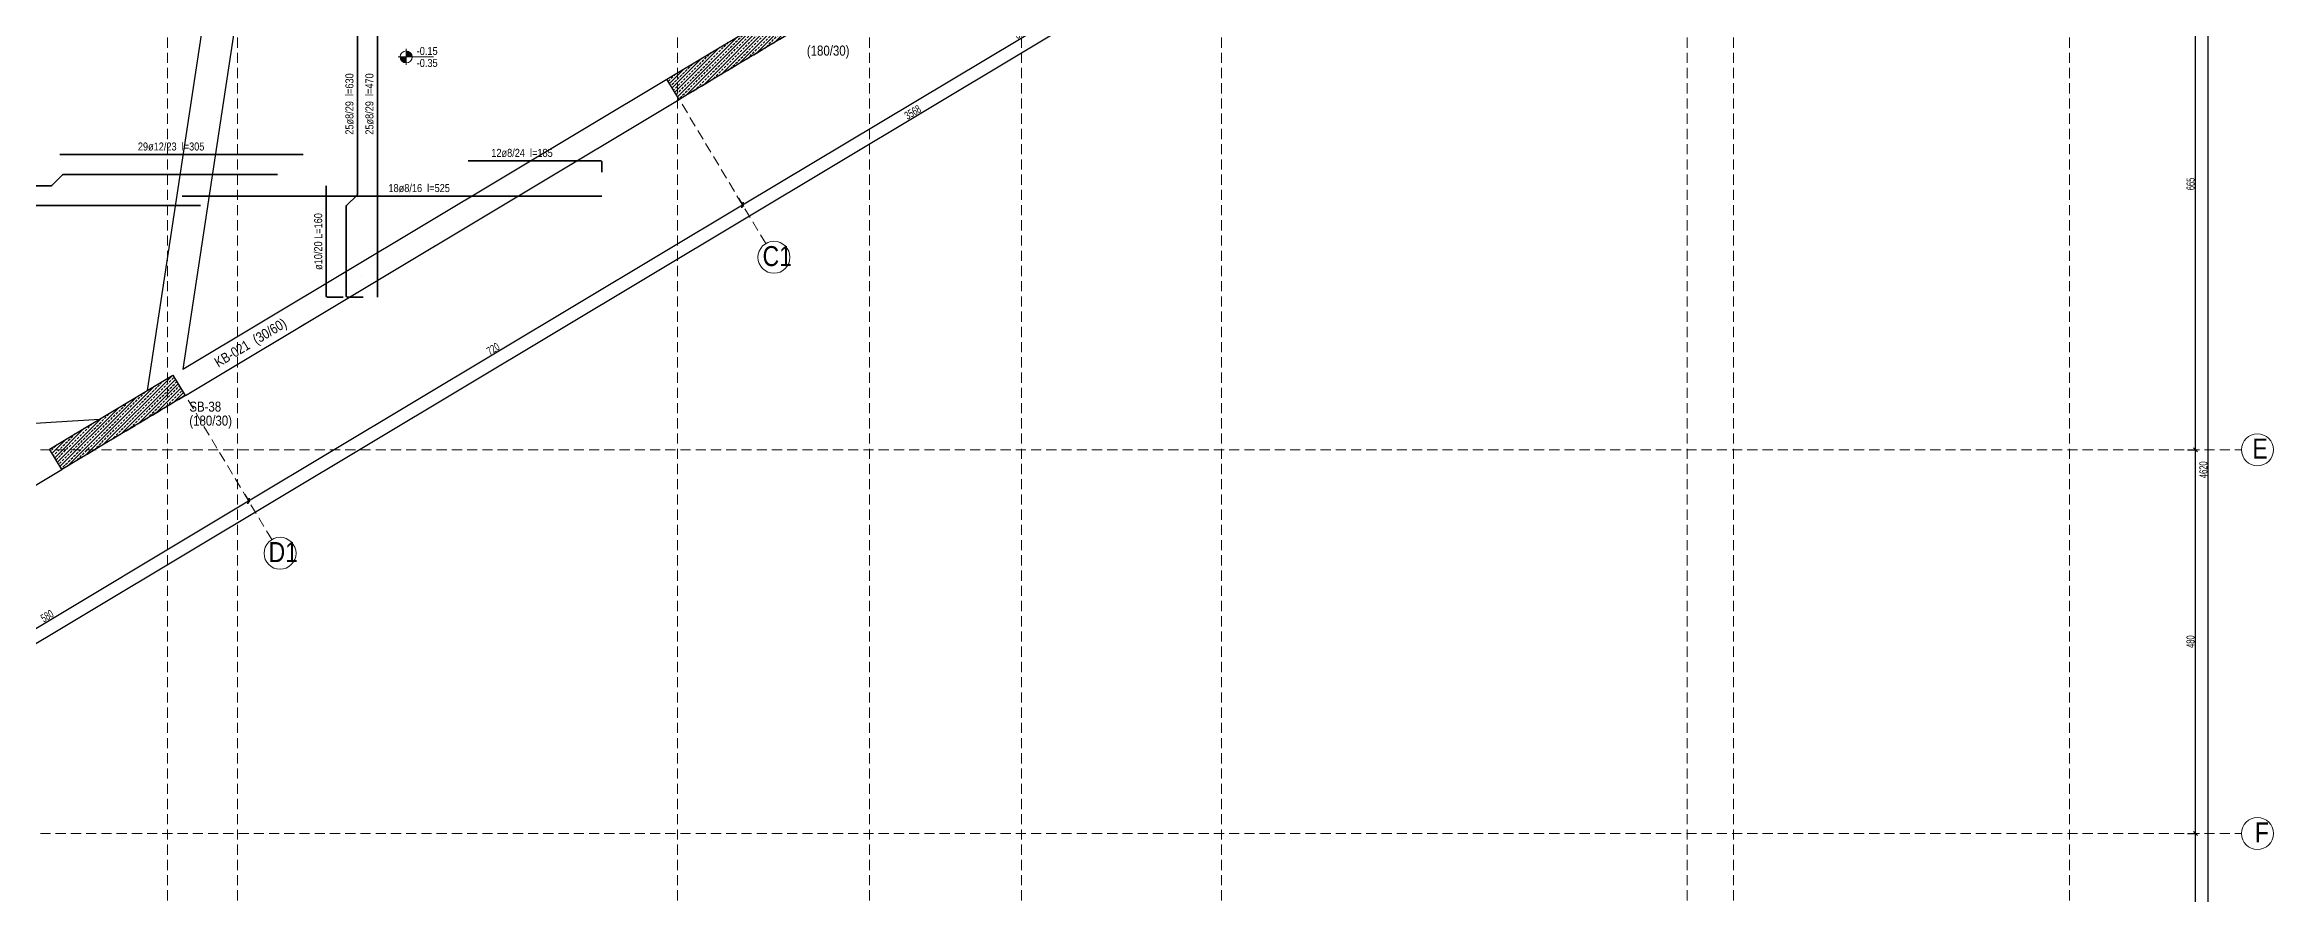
# Model space of a CAD drawing. Header units: millimetres. Extents: x 2018 to 8411, y 702 to 6024.
# Drawn here: x 5623 to 8409, y 2732 to 3794 of the extents above; entities that cross this region are included whole.
import ezdxf
from ezdxf.enums import TextEntityAlignment as Align

# ---------------------------------------------------------------- set-up
doc = ezdxf.new("R2010")
doc.units = ezdxf.units.MM
doc.linetypes.add('DASHED', pattern=[19.05, 12.7, -6.35])
for name, color, linetype, lineweight in [('AKS BALONU (BEYKENT)', 7, 'Continuous', 20), ('AKS CIZGISI (BEYKENT)', 252, 'DASHED', 20), ('AKS NO (BEYKENT)', 3, 'Continuous', 20), ('AKS OLCU (BEYKENT)', 200, 'Continuous', 20), ('DONATI (BEYKENT)', 4, 'Continuous', 35), ('DONATI YAZISI (BEYKENT)', 3, 'Continuous', 20), ('KIRIS (BEYKENT)', 2, 'Continuous', 30), ('KIRIS ISMI (BEYKENT)', 40, 'Continuous', 20), ('KOLON (BEYKENT)', 3, 'Continuous', 30), ('KOLON ISMI (BEYKENT)', 91, 'Continuous', 20), ('KOT CIZGI (BEYKENT)', 120, 'Continuous', 20), ('KOT YAZI (BEYKENT)', 7, 'Continuous', 20), ('LGP_SLAB', 6, 'Continuous', 30), ('TARAMA (BEYKENT)', 252, 'Continuous', 25)]:
    doc.layers.add(name, color=color, linetype=linetype, lineweight=lineweight)
doc.styles.add('DONATI YAZISI (BEYKENT)', font='')
doc.styles.add('DSMOLC-50', font='bahnschrift light condensed', dxfattribs={"width": 0.75, "height": 10})
doc.styles.add('KLNOLC-50', font='bahnschrift light condensed', dxfattribs={"width": 0.75, "height": 10})
doc.styles.add('KOT (BEYKENT)', font='')
doc.styles.add('stastyle', font='RomanSTA.ttf')
doc.styles.add('YAZI (BEYKENT)', font='')
doc.styles.get('DONATI YAZISI (BEYKENT)').set_extended_font_data('Bahnschrift Light Condensed')
doc.styles.get('KOT (BEYKENT)').set_extended_font_data('Bahnschrift Light Condensed')
doc.styles.get('YAZI (BEYKENT)').set_extended_font_data('Bahnschrift Light Condensed')
doc.dimstyles.new('DSMOLC-50', dxfattribs={"dimtxt": 10, "dimasz": 5, "dimexe": 2, "dimexo": 2, "dimgap": 1, "dimtad": 1, "dimdec": 1, "dimrnd": 0.5, "dimzin": 12, "dimdsep": 46, "dimtxsty": 'DSMOLC-50', "dimblk": 'OBLIQUE', "dimblk1": 'OBLIQUE', "dimblk2": 'OBLIQUE', "dimcen": 0, "dimclrt": 7, "dimadec": 0, "dimazin": 0, "dimtfac": 1, "dimtdec": 4, "dimtix": 1, "dimtmove": 2, "dimatfit": 3, "dimfxl": 1, "dimtzin": 0, "dimarcsym": 0})
doc.dimstyles.new('KLNOLC-50', dxfattribs={"dimtxt": 10, "dimasz": 5, "dimexe": 2, "dimexo": 2, "dimgap": 1, "dimtad": 1, "dimdec": 1, "dimrnd": 0.5, "dimzin": 12, "dimdsep": 46, "dimtxsty": 'KLNOLC-50', "dimblk": 'OBLIQUE', "dimblk1": 'OBLIQUE', "dimblk2": 'OBLIQUE', "dimcen": 0, "dimclrt": 7, "dimadec": 0, "dimazin": 0, "dimtfac": 1, "dimtdec": 4, "dimtix": 1, "dimtmove": 2, "dimatfit": 3, "dimfxl": 1, "dimtzin": 0, "dimarcsym": 0})
pattern_1 = [(45, (1036.827, 1029.5085), (-4.4194174, 4.4194174), []), (45, (1041.2465, 1029.5085), (-4.4194174, 4.4194174), [3.125, -1.5625])]

# ---------------------------------------------------------------- blocks, each defined once
blk = doc.blocks.new('_Oblique')
at = {"color": 0, "linetype": 'ByBlock', "lineweight": -2}
blk.add_line((-0.5, -0.5), (0.5, 0.5), dxfattribs=at)
blk = doc.blocks.new('*D105')
at = {"layer": 'AKS OLCU (BEYKENT)', "color": 0, "lineweight": -2, "transparency": 16777216}
for p, q in [((8301.8, 2807.4), (8313.8, 2807.4)), ((8311.8, 2342.4), (8311.8, 2807.4)), ((8301.8, 2342.4), (8313.8, 2342.4))]:
    blk.add_line(p, q, dxfattribs=at)
at = {"layer": 'DEFPOINTS', "color": 0, "transparency": 16777216}
for p in [(8299.8, 2807.4), (8311.8, 2807.4), (8299.8, 2342.4)]:
    blk.add_point(p, dxfattribs=at)
at = {"layer": 'AKS OLCU (BEYKENT)', "color": 0, "lineweight": -2, "transparency": 16777216, "xscale": 5, "yscale": 5, "zscale": 5}
for p, rotation in [((8311.8, 2807.4), 90), ((8311.8, 2342.4), 270)]:
    blk.add_blockref('_Oblique', p, dxfattribs=dict(at, rotation=rotation))
at = {"layer": 'AKS OLCU (BEYKENT)', "color": 7, "transparency": 16777216, "insert": (8305.8, 2574.9), "char_height": 10, "attachment_point": 5, "rotation": 90, "style": 'DSMOLC-50'}
blk.add_mtext('465', dxfattribs=at)
blk = doc.blocks.new('*D106')
at = {"layer": 'AKS OLCU (BEYKENT)', "color": 0, "lineweight": -2, "transparency": 16777216}
for p, q in [((8301.8, 3287.4), (8313.8, 3287.4)), ((8311.8, 2807.4), (8311.8, 3287.4)), ((8301.8, 2807.4), (8313.8, 2807.4))]:
    blk.add_line(p, q, dxfattribs=at)
at = {"layer": 'DEFPOINTS', "color": 0, "transparency": 16777216}
for p in [(8299.8, 3287.4), (8311.8, 3287.4), (8299.8, 2807.4)]:
    blk.add_point(p, dxfattribs=at)
at = {"layer": 'AKS OLCU (BEYKENT)', "color": 0, "lineweight": -2, "transparency": 16777216, "xscale": 5, "yscale": 5, "zscale": 5}
for p, rotation in [((8311.8, 3287.4), 90), ((8311.8, 2807.4), 270)]:
    blk.add_blockref('_Oblique', p, dxfattribs=dict(at, rotation=rotation))
at = {"layer": 'AKS OLCU (BEYKENT)', "color": 7, "transparency": 16777216, "insert": (8305.7, 3047.4), "char_height": 10, "attachment_point": 5, "rotation": 90, "style": 'DSMOLC-50'}
blk.add_mtext('480', dxfattribs=at)
blk = doc.blocks.new('*D107')
at = {"layer": 'AKS OLCU (BEYKENT)', "color": 0, "lineweight": -2, "transparency": 16777216}
for p, q in [((8301.8, 3952.4), (8313.8, 3952.4)), ((8311.8, 3287.4), (8311.8, 3952.4)), ((8301.8, 3287.4), (8313.8, 3287.4))]:
    blk.add_line(p, q, dxfattribs=at)
at = {"layer": 'DEFPOINTS', "color": 0, "transparency": 16777216}
for p in [(8299.8, 3952.4), (8311.8, 3952.4), (8299.8, 3287.4)]:
    blk.add_point(p, dxfattribs=at)
at = {"layer": 'AKS OLCU (BEYKENT)', "color": 0, "lineweight": -2, "transparency": 16777216, "xscale": 5, "yscale": 5, "zscale": 5}
for p, rotation in [((8311.8, 3952.4), 90), ((8311.8, 3287.4), 270)]:
    blk.add_blockref('_Oblique', p, dxfattribs=dict(at, rotation=rotation))
at = {"layer": 'AKS OLCU (BEYKENT)', "color": 7, "transparency": 16777216, "insert": (8305.8, 3619.9), "char_height": 10, "attachment_point": 5, "rotation": 90, "style": 'DSMOLC-50'}
blk.add_mtext('665', dxfattribs=at)
blk = doc.blocks.new('*D111')
at = {"layer": 'AKS OLCU (BEYKENT)', "color": 0, "lineweight": -2, "transparency": 16777216}
for p, q in [((8301.8, 5572.4), (8329.8, 5572.4)), ((8327.8, 952.4), (8327.8, 5572.4)), ((8301.8, 952.4), (8329.8, 952.4))]:
    blk.add_line(p, q, dxfattribs=at)
at = {"layer": 'DEFPOINTS', "color": 0, "transparency": 16777216}
for p in [(8299.8, 5572.4), (8327.8, 5572.4), (8299.8, 952.4)]:
    blk.add_point(p, dxfattribs=at)
at = {"layer": 'AKS OLCU (BEYKENT)', "color": 0, "lineweight": -2, "transparency": 16777216, "xscale": 5, "yscale": 5, "zscale": 5}
for p, rotation in [((8327.8, 5572.4), 90), ((8327.8, 952.4), 270)]:
    blk.add_blockref('_Oblique', p, dxfattribs=dict(at, rotation=rotation))
at = {"layer": 'AKS OLCU (BEYKENT)', "color": 7, "transparency": 16777216, "insert": (8321.7, 3262.4), "char_height": 10, "attachment_point": 5, "rotation": 90, "style": 'DSMOLC-50'}
blk.add_mtext('4620', dxfattribs=at)
blk = doc.blocks.new('*D139')
at = {"layer": 'AKS OLCU (BEYKENT)', "color": 0, "lineweight": -2, "transparency": 16777216}
for p, q in [((5873.1, 3232), (5879.3, 3221.7)), ((5380.8, 2925), (5878.3, 3223.4)), ((5375.6, 2933.6), (5381.8, 2923.3))]:
    blk.add_line(p, q, dxfattribs=at)
at = {"layer": 'DEFPOINTS', "color": 0, "transparency": 16777216}
for p in [(5872.1, 3233.7), (5878.3, 3223.4), (5374.6, 2935.3)]:
    blk.add_point(p, dxfattribs=at)
at = {"layer": 'AKS OLCU (BEYKENT)', "color": 0, "lineweight": -2, "transparency": 16777216, "xscale": 5, "yscale": 5, "zscale": 5}
for p, rotation in [((5878.3, 3223.4), 30.94990232781326), ((5380.8, 2925), 210.9499023278132)]:
    blk.add_blockref('_Oblique', p, dxfattribs=dict(at, rotation=rotation))
at = {"layer": 'AKS OLCU (BEYKENT)', "color": 7, "transparency": 16777216, "insert": (5626.4, 3079.5), "char_height": 10, "attachment_point": 5, "rotation": 30.9499, "style": 'KLNOLC-50'}
blk.add_mtext('580', dxfattribs=at)
blk = doc.blocks.new('*D140')
at = {"layer": 'AKS OLCU (BEYKENT)', "color": 0, "lineweight": -2, "transparency": 16777216}
for p, q in [((6490.6, 3602.2), (6496.8, 3591.9)), ((5878.3, 3223.4), (6495.7, 3593.6)), ((5873.1, 3232), (5879.3, 3221.7))]:
    blk.add_line(p, q, dxfattribs=at)
at = {"layer": 'DEFPOINTS', "color": 0, "transparency": 16777216}
for p in [(6489.6, 3603.9), (6495.7, 3593.6), (5872.1, 3233.7)]:
    blk.add_point(p, dxfattribs=at)
at = {"layer": 'AKS OLCU (BEYKENT)', "color": 0, "lineweight": -2, "transparency": 16777216, "xscale": 5, "yscale": 5, "zscale": 5}
for p, rotation in [((6495.7, 3593.6), 30.94990232781326), ((5878.3, 3223.4), 210.9499023278132)]:
    blk.add_blockref('_Oblique', p, dxfattribs=dict(at, rotation=rotation))
at = {"layer": 'AKS OLCU (BEYKENT)', "color": 7, "transparency": 16777216, "insert": (6183.9, 3413.7), "char_height": 10, "attachment_point": 5, "rotation": 30.9499, "style": 'KLNOLC-50'}
blk.add_mtext('720', dxfattribs=at)
blk = doc.blocks.new('*D141')
at = {"layer": 'AKS OLCU (BEYKENT)', "color": 0, "lineweight": -2, "transparency": 16777216}
for p, q in [((6495.7, 3593.6), (7197.3, 4014.4)), ((7192.2, 4022.9), (7198.3, 4012.6)), ((6490.6, 3602.2), (6496.8, 3591.9))]:
    blk.add_line(p, q, dxfattribs=at)
at = {"layer": 'DEFPOINTS', "color": 0, "transparency": 16777216}
for p in [(7191.1, 4024.6), (7197.3, 4014.4), (6489.6, 3603.9)]:
    blk.add_point(p, dxfattribs=at)
at = {"layer": 'AKS OLCU (BEYKENT)', "color": 0, "lineweight": -2, "transparency": 16777216, "xscale": 5, "yscale": 5, "zscale": 5}
for p, rotation in [((7197.3, 4014.4), 30.94990232781326), ((6495.7, 3593.6), 210.9499023278132)]:
    blk.add_blockref('_Oblique', p, dxfattribs=dict(at, rotation=rotation))
at = {"layer": 'AKS OLCU (BEYKENT)', "color": 7, "transparency": 16777216, "insert": (6843.4, 3809.2), "char_height": 10, "attachment_point": 5, "rotation": 30.9499, "style": 'KLNOLC-50'}
blk.add_mtext('818', dxfattribs=at)
blk = doc.blocks.new('*D144')
at = {"layer": 'AKS OLCU (BEYKENT)', "color": 0, "lineweight": -2, "transparency": 16777216}
for p, q in [((8228.2, 4644.2), (8242.6, 4620.2)), ((5181.6, 2786.9), (8241.6, 4621.9)), ((5168.2, 2809.2), (5182.6, 2785.2))]:
    blk.add_line(p, q, dxfattribs=at)
at = {"layer": 'DEFPOINTS', "color": 0, "transparency": 16777216}
for p in [(8227.2, 4645.9), (8241.6, 4621.9), (5167.2, 2810.9)]:
    blk.add_point(p, dxfattribs=at)
at = {"layer": 'AKS OLCU (BEYKENT)', "color": 0, "lineweight": -2, "transparency": 16777216, "xscale": 5, "yscale": 5, "zscale": 5}
for p, rotation in [((8241.6, 4621.9), 30.94990232781326), ((5181.6, 2786.9), 210.9499023278132)]:
    blk.add_blockref('_Oblique', p, dxfattribs=dict(at, rotation=rotation))
at = {"layer": 'AKS OLCU (BEYKENT)', "color": 7, "transparency": 16777216, "insert": (6708.4, 3709.6), "char_height": 10, "attachment_point": 5, "rotation": 30.9499, "style": 'KLNOLC-50'}
blk.add_mtext('3568', dxfattribs=at)

msp = doc.modelspace()

# ---------------------------------------------------------------- hatches: boundary and pattern name
at = {"layer": 'KOT CIZGI (BEYKENT)'}
h = msp.add_hatch(color=256, dxfattribs=at)
h.dxf.hatch_style = 1
h.paths.add_polyline_path([(6075.24, 3778.78), (6067.74, 3778.78, 0.4142136), (6075.24, 3771.28)])
h = msp.add_hatch(color=256, dxfattribs=at)
h.dxf.hatch_style = 1
h.paths.add_polyline_path([(6075.24, 3786.28), (6075.24, 3778.78), (6082.74, 3778.78, 0.4142136)])
at = {"layer": 'TARAMA (BEYKENT)'}
h = msp.add_hatch(dxfattribs=at)
h.set_pattern_fill('ANSI33', color=256, style=0, pattern_type=0)
h.set_pattern_definition(pattern_1)
h.paths.add_polyline_path([(6401.26, 3751.14), (6555.63, 3843.71), (6571.06, 3817.98), (6416.68, 3725.41)], flags=0)
h = msp.add_hatch(dxfattribs=at)
h.set_pattern_fill('ANSI33', color=256, style=0, pattern_type=0)
h.set_pattern_definition(pattern_1)
h.paths.add_polyline_path([(5629.4, 3288.28), (5783.77, 3380.85), (5799.2, 3355.12), (5644.83, 3262.55)], flags=0)

# ---------------------------------------------------------------- linework, layer by layer
at = {"layer": 'AKS BALONU (BEYKENT)'}
for centre in [(6534.99, 3528.17), (8389.3, 3287.41), (5917.55, 3157.91), (8389.3, 2807.41)]:
    msp.add_circle(centre, 20, dxfattribs=at)
at = {"layer": 'AKS CIZGISI (BEYKENT)'}
for p, q in [((5776.98, 742.41), (5776.98, 5772.41)), ((5864.3, 742.41), (5864.3, 5772.41)), ((6414.3, 742.41), (6414.3, 5772.41)), ((6654.3, 742.41), (6654.3, 5772.41)), ((6844.3, 742.41), (6844.3, 5772.41)), ((7094.3, 742.41), (7094.3, 5772.41)), ((7676.6, 742.41), (7676.6, 5772.41)), ((7734.3, 742.41), (7734.3, 5772.41)), ((8154.3, 742.41), (8154.3, 5772.41)), ((6524.7, 3545.32), (6416.7, 3725.42)), ((5907.26, 3175.06), (5799.26, 3355.16)), ((2284.3, 3287.41), (8369.3, 3287.41)), ((2284.3, 2807.41), (8369.3, 2807.41))]:
    msp.add_line(p, q, dxfattribs=at)
at = {"layer": 'AKS CIZGISI (BEYKENT)', "flags": 128}
msp.add_lwpolyline([(8154.31, 4767.4), (5094.31, 2932.41)], dxfattribs=at)
at = {"layer": 'DONATI (BEYKENT)'}
for points in [[(6021.31, 3478.43), (6001.8, 3478.43, -0.4142136), (6000.3, 3479.93), (6000.3, 3591.76, -0.1989124), (6000.74, 3592.82), (6013.86, 3605.94, 0.1989124), (6014.3, 3607), (6014.3, 3823.62, 0.1989124), (6013.86, 3824.68), (6000.74, 3837.8, -0.1989124), (6000.3, 3838.86), (6000.3, 4075.83)], [(4886.66, 3631.78), (5242.19, 3631.78, -0.1989124), (5243.25, 3631.34), (5256.38, 3618.22, 0.1989124), (5257.44, 3617.78), (5631.66, 3617.78, 0.1989124), (5632.72, 3618.22), (5645.84, 3631.34, -0.1989124), (5646.9, 3631.78), (5914.41, 3631.78)], [(6152.72, 3648.78), (6318.33, 3648.78, -0.4142136), (6319.83, 3647.28), (6319.83, 3634.78)], [(5996.31, 3478.43), (5976.8, 3478.43, -0.4142136), (5975.3, 3479.93), (5975.3, 3617.43)]]:
    msp.add_lwpolyline(points, format="xyb", dxfattribs=at)
for points in [[(6039.3, 3478.43), (6039.3, 3947.52)], [(5642.34, 3656.78), (5946.7, 3656.78)], [(5795.15, 3604.78), (6319.83, 3604.78)], [(5071.32, 3592.78), (5818.23, 3592.78)]]:
    msp.add_lwpolyline(points, dxfattribs=at)
at = {"layer": 'KIRIS (BEYKENT)'}
for p, q in [((5841.04, 3952.41), (5751.44, 3361.35)), ((5880.81, 3947.87), (5795.95, 3388.16)), ((5795.95, 3388.16), (6401.26, 3751.13)), ((5799.29, 3355.17), (6416.69, 3725.4)), ((5104.32, 3288.71), (5692.02, 3325.71)), ((5301.77, 3056.82), (5644.92, 3262.59))]:
    msp.add_line(p, q, dxfattribs=at)
at = {"layer": 'KOLON (BEYKENT)'}
for points in [[(6401.26, 3751.14), (6555.63, 3843.71), (6571.06, 3817.98), (6416.68, 3725.41)], [(5629.4, 3288.28), (5783.77, 3380.85), (5799.2, 3355.12), (5644.83, 3262.55)]]:
    msp.add_lwpolyline(points, close=True, dxfattribs=at)
at = {"layer": 'KOT CIZGI (BEYKENT)'}
for p, q in [((6065.24, 3778.78), (6109.27, 3778.78)), ((6075.24, 3788.78), (6075.24, 3768.78))]:
    msp.add_line(p, q, dxfattribs=at)
msp.add_circle((6075.24, 3778.78), 7.5, dxfattribs=at)

# ---------------------------------------------------------------- texts
at = {"layer": 'AKS NO (BEYKENT)', "style": 'YAZI (BEYKENT)'}
for s, p in [('C1', (6520.73, 3517.17)), ('E', (8382.99, 3276.41)), ('D1', (5903.29, 3146.91)), ('F', (8386.21, 2796.41))]:
    msp.add_text(s, height=25, dxfattribs=at).set_placement(p)
at = {"layer": 'DONATI YAZISI (BEYKENT)', "style": 'DONATI YAZISI (BEYKENT)'}
for s, p in [(' 25ø8/29  l=630', (6004.3, 3718.35)), (' 25ø8/29  l=470', (6029.3, 3718.35)), ('ø10/20 L=160', (5965.3, 3547.93))]:
    msp.add_text(s, height=10, rotation=90, dxfattribs=at).set_placement(p, align=Align.MIDDLE_CENTER)
for s, p in [(' 29ø12/23  l=305', (5779.84, 3666.78)), (' 12ø8/24  l=185', (6218.47, 3658.78)), (' 18ø8/16  l=525', (6089.92, 3614.78))]:
    msp.add_text(s, height=10, dxfattribs=at).set_placement(p, align=Align.MIDDLE_CENTER)
at = {"layer": 'KIRIS ISMI (BEYKENT)', "style": 'YAZI (BEYKENT)'}
msp.add_text('KB-021  (30/60)', height=12.5, rotation=30.94996, dxfattribs=at).set_placement((5840.43, 3390.05))
at = {"layer": 'KOLON ISMI (BEYKENT)', "style": 'YAZI (BEYKENT)'}
for s, p in [('(180/30)', (6576.06, 3780.48)), ('SB-38', (5804.2, 3335.12)), ('(180/30)', (5804.2, 3317.62))]:
    msp.add_text(s, height=12.5, dxfattribs=at).set_placement(p)
at = {"layer": 'KOT YAZI (BEYKENT)', "style": 'KOT (BEYKENT)'}
for s, p in [(' -0.15', (6085.24, 3781.28)), (' -0.35', (6085.24, 3766.28))]:
    msp.add_text(s, height=10, dxfattribs=at).set_placement(p)
at = {"layer": 'LGP_SLAB', "style": 'stastyle'}
msp.add_text('& 1-.2- 1- 0- 6.133591', height=0.0005, dxfattribs=at).set_placement((6018.79, 3505.08))

# ---------------------------------------------------------------- dimensions: what is measured, and where the dimension line sits
at = {"layer": 'AKS OLCU (BEYKENT)'}
for base, p1, p2, angle, dimstyle, picture, middle in [((8327.82, 5572.41), (8299.82, 952.41), (8299.82, 5572.41), 90, 'DSMOLC-50', '*D111', (8321.72, 3262.41)), ((8241.55, 4621.91), (5167.15, 2810.93), (8227.15, 4645.92), 30.9499, 'KLNOLC-50', '*D144', (6708.41, 3709.65)), ((7197.3, 4014.36), (6489.55, 3603.93), (7191.13, 4024.65), 30.9499, 'KLNOLC-50', '*D141', (6843.37, 3809.23)), ((8311.82, 3952.41), (8299.82, 3287.41), (8299.82, 3952.41), 90, 'DSMOLC-50', '*D107', (8305.77, 3619.91)), ((6495.72, 3593.64), (5872.11, 3233.67), (6489.55, 3603.93), 30.9499, 'KLNOLC-50', '*D140', (6183.86, 3413.75)), ((8311.82, 3287.41), (8299.82, 2807.41), (8299.82, 3287.41), 90, 'DSMOLC-50', '*D106', (8305.72, 3047.41)), ((5878.28, 3223.38), (5374.62, 2935.34), (5872.11, 3233.67), 30.9499, 'KLNOLC-50', '*D139', (5626.4, 3079.45)), ((8311.82, 2807.41), (8299.82, 2342.41), (8299.82, 2807.41), 90, 'DSMOLC-50', '*D105', (8305.77, 2574.91))]:
    dim = msp.add_linear_dim(base=base, p1=p1, p2=p2, angle=angle, dimstyle=dimstyle, dxfattribs=at)
    dim.commit()
    dim.dimension.update_dxf_attribs({"geometry": picture, "text_midpoint": middle})

doc.saveas('drawing.dxf')
